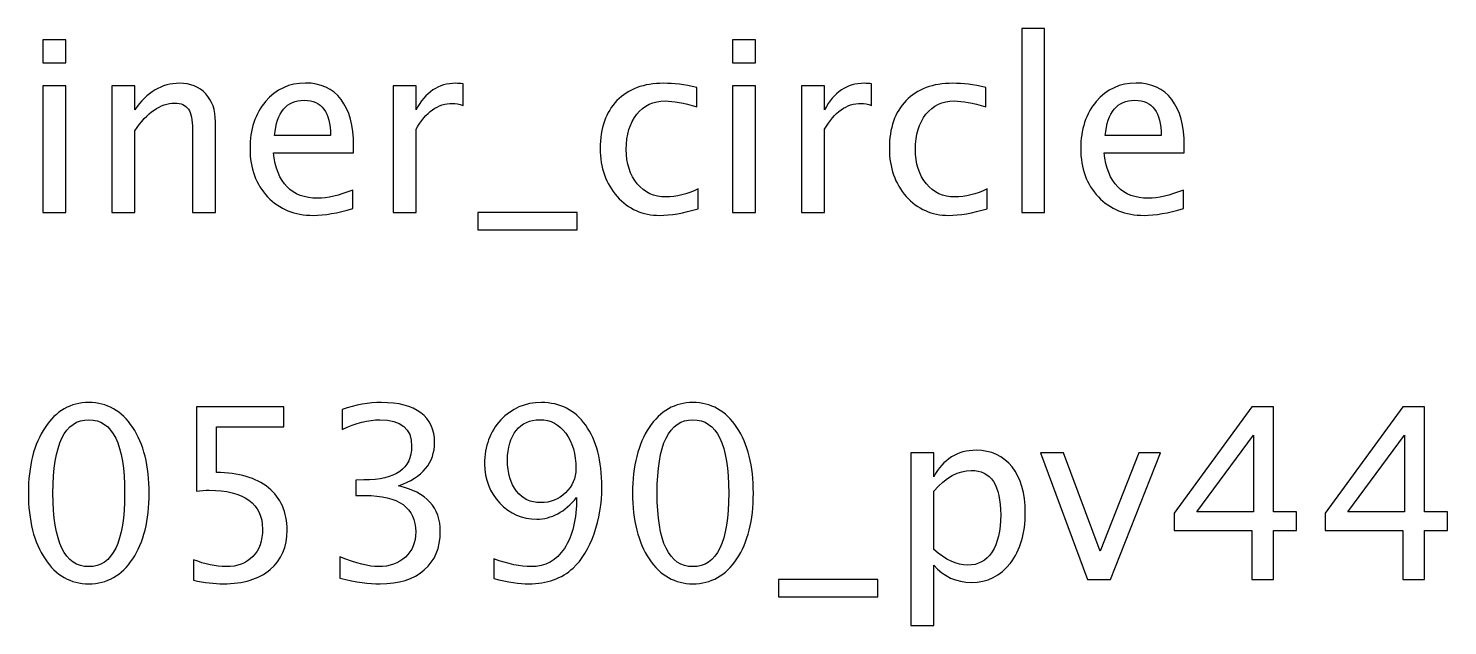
# Model space of a CAD drawing. Header units: centimetres. Extents: x -42.5 to 44.4, y -43.5 to 43.2.
# Drawn here: x 35.22 to 42.77, y 25.97 to 29.15 of the extents above; entities that cross this region are included whole.
import ezdxf

# ---------------------------------------------------------------- set-up
doc = ezdxf.new("R2010")
doc.units = ezdxf.units.CM
doc.header["$MEASUREMENT"] = 0
doc.layers.add('Layer 1', color=7, linetype='Continuous')

msp = doc.modelspace()

# ---------------------------------------------------------------- linework, layer by layer
at = {"layer": 'Layer 1'}
for points, knots in [([(40.50513, 28.17044), (40.50513, 28.17044), (40.50513, 29.14961), (40.50513, 29.14961), (40.50513, 29.14961), (40.50513, 29.14961), (40.62705, 29.14961), (40.62705, 29.14961), (40.62705, 29.14961), (40.62705, 29.14961), (40.62705, 28.17044), (40.62705, 28.17044), (40.62705, 28.17044), (40.62705, 28.17044), (40.50513, 28.17044), (40.50513, 28.17044)], [0, 0, 0, 0, 0.2, 0.2, 0.2, 0.2, 0.4, 0.4, 0.4, 0.4, 0.6, 0.6, 0.6, 0.6, 1, 1, 1, 1]), ([(35.30004, 28.96673), (35.30004, 28.96673), (35.30004, 29.08865), (35.30004, 29.08865), (35.30004, 29.08865), (35.30004, 29.08865), (35.42196, 29.08865), (35.42196, 29.08865), (35.42196, 29.08865), (35.42196, 29.08865), (35.42196, 28.96673), (35.42196, 28.96673), (35.42196, 28.96673), (35.42196, 28.96673), (35.30004, 28.96673), (35.30004, 28.96673)], [0, 0, 0, 0, 0.2, 0.2, 0.2, 0.2, 0.4, 0.4, 0.4, 0.4, 0.6, 0.6, 0.6, 0.6, 1, 1, 1, 1]), ([(38.96801, 28.96673), (38.96801, 28.96673), (38.96801, 29.08865), (38.96801, 29.08865), (38.96801, 29.08865), (38.96801, 29.08865), (39.08993, 29.08865), (39.08993, 29.08865), (39.08993, 29.08865), (39.08993, 29.08865), (39.08993, 28.96673), (39.08993, 28.96673), (39.08993, 28.96673), (39.08993, 28.96673), (38.96801, 28.96673), (38.96801, 28.96673)], [0, 0, 0, 0, 0.2, 0.2, 0.2, 0.2, 0.4, 0.4, 0.4, 0.4, 0.6, 0.6, 0.6, 0.6, 1, 1, 1, 1]), ([(35.30004, 28.17044), (35.30004, 28.17044), (35.30004, 28.84354), (35.30004, 28.84354), (35.30004, 28.84354), (35.30004, 28.84354), (35.42196, 28.84354), (35.42196, 28.84354), (35.42196, 28.84354), (35.42196, 28.84354), (35.42196, 28.17044), (35.42196, 28.17044), (35.42196, 28.17044), (35.42196, 28.17044), (35.30004, 28.17044), (35.30004, 28.17044)], [0, 0, 0, 0, 0.2, 0.2, 0.2, 0.2, 0.4, 0.4, 0.4, 0.4, 0.6, 0.6, 0.6, 0.6, 1, 1, 1, 1]), ([(35.66707, 28.17044), (35.66707, 28.17044), (35.66707, 28.84354), (35.66707, 28.84354), (35.66707, 28.84354), (35.66707, 28.84354), (35.78899, 28.84354), (35.78899, 28.84354), (35.78899, 28.84354), (35.78899, 28.84354), (35.78899, 28.71633), (35.78899, 28.71633), (35.78899, 28.71633), (35.85355, 28.81052), (35.93271, 28.85751), (36.02627, 28.85751), (36.02627, 28.85751), (36.08511, 28.85751), (36.13189, 28.8391), (36.16639, 28.80205), (36.16639, 28.80205), (36.20089, 28.76522), (36.21825, 28.71548), (36.21825, 28.65325), (36.21825, 28.65325), (36.21825, 28.65325), (36.21825, 28.17044), (36.21825, 28.17044), (36.21825, 28.17044), (36.21825, 28.17044), (36.09633, 28.17044), (36.09633, 28.17044), (36.09633, 28.17044), (36.09633, 28.17044), (36.09633, 28.61346), (36.09633, 28.61346), (36.09633, 28.61346), (36.09633, 28.66341), (36.08892, 28.69897), (36.07432, 28.72014), (36.07432, 28.72014), (36.0595, 28.74152), (36.03516, 28.7521), (36.00108, 28.7521), (36.00108, 28.7521), (35.92615, 28.7521), (35.85545, 28.70321), (35.78899, 28.60542), (35.78899, 28.60542), (35.78899, 28.60542), (35.78899, 28.17044), (35.78899, 28.17044), (35.78899, 28.17044), (35.78899, 28.17044), (35.66707, 28.17044), (35.66707, 28.17044)], [0, 0, 0, 0, 0.0666667, 0.0666667, 0.0666667, 0.0666667, 0.1333333, 0.1333333, 0.1333333, 0.1333333, 0.2, 0.2, 0.2, 0.2, 0.2666667, 0.2666667, 0.2666667, 0.2666667, 0.3333333, 0.3333333, 0.3333333, 0.3333333, 0.4, 0.4, 0.4, 0.4, 0.4666667, 0.4666667, 0.4666667, 0.4666667, 0.5333333, 0.5333333, 0.5333333, 0.5333333, 0.6, 0.6, 0.6, 0.6, 0.6666667, 0.6666667, 0.6666667, 0.6666667, 0.7333333, 0.7333333, 0.7333333, 0.7333333, 0.8, 0.8, 0.8, 0.8, 0.8666667, 0.8666667, 0.8666667, 0.8666667, 1, 1, 1, 1]), ([(36.94935, 28.19203), (36.86744, 28.16748), (36.79737, 28.1552), (36.73895, 28.1552), (36.73895, 28.1552), (36.63926, 28.1552), (36.55819, 28.18822), (36.49575, 28.25405), (36.49575, 28.25405), (36.43331, 28.31988), (36.40198, 28.40518), (36.40198, 28.51017), (36.40198, 28.51017), (36.40198, 28.61198), (36.4295, 28.69559), (36.48474, 28.76099), (36.48474, 28.76099), (36.53999, 28.82618), (36.61068, 28.85878), (36.69683, 28.85878), (36.69683, 28.85878), (36.77832, 28.85878), (36.8414, 28.82978), (36.88585, 28.77179), (36.88585, 28.77179), (36.9303, 28.71379), (36.95253, 28.63166), (36.95253, 28.52519), (36.95253, 28.52519), (36.95253, 28.52519), (36.95189, 28.48794), (36.95189, 28.48794), (36.95189, 28.48794), (36.95189, 28.48794), (36.52644, 28.48794), (36.52644, 28.48794), (36.52644, 28.48794), (36.54422, 28.32707), (36.62275, 28.24664), (36.76181, 28.24664), (36.76181, 28.24664), (36.81283, 28.24664), (36.87527, 28.26103), (36.94935, 28.28982), (36.94935, 28.28982), (36.94935, 28.28982), (36.94935, 28.19203), (36.94935, 28.19203)], [0, 0, 0, 0, 0.0769231, 0.0769231, 0.0769231, 0.0769231, 0.1538462, 0.1538462, 0.1538462, 0.1538462, 0.2307692, 0.2307692, 0.2307692, 0.2307692, 0.3076923, 0.3076923, 0.3076923, 0.3076923, 0.3846154, 0.3846154, 0.3846154, 0.3846154, 0.4615385, 0.4615385, 0.4615385, 0.4615385, 0.5384615, 0.5384615, 0.5384615, 0.5384615, 0.6153846, 0.6153846, 0.6153846, 0.6153846, 0.6923077, 0.6923077, 0.6923077, 0.6923077, 0.7692308, 0.7692308, 0.7692308, 0.7692308, 0.8461538, 0.8461538, 0.8461538, 0.8461538, 1, 1, 1, 1]), ([(37.16292, 28.17044), (37.16292, 28.17044), (37.16292, 28.84354), (37.16292, 28.84354), (37.16292, 28.84354), (37.16292, 28.84354), (37.28484, 28.84354), (37.28484, 28.84354), (37.28484, 28.84354), (37.28484, 28.84354), (37.28484, 28.71633), (37.28484, 28.71633), (37.28484, 28.71633), (37.33331, 28.81052), (37.40359, 28.85751), (37.49587, 28.85751), (37.49587, 28.85751), (37.50836, 28.85751), (37.52148, 28.85645), (37.53503, 28.85434), (37.53503, 28.85434), (37.53503, 28.85434), (37.53503, 28.74025), (37.53503, 28.74025), (37.53503, 28.74025), (37.51386, 28.74723), (37.49524, 28.75083), (37.47915, 28.75083), (37.47915, 28.75083), (37.40168, 28.75083), (37.33691, 28.70511), (37.28484, 28.61346), (37.28484, 28.61346), (37.28484, 28.61346), (37.28484, 28.17044), (37.28484, 28.17044), (37.28484, 28.17044), (37.28484, 28.17044), (37.16292, 28.17044), (37.16292, 28.17044)], [0, 0, 0, 0, 0.0909091, 0.0909091, 0.0909091, 0.0909091, 0.1818182, 0.1818182, 0.1818182, 0.1818182, 0.2727273, 0.2727273, 0.2727273, 0.2727273, 0.3636364, 0.3636364, 0.3636364, 0.3636364, 0.4545455, 0.4545455, 0.4545455, 0.4545455, 0.5454545, 0.5454545, 0.5454545, 0.5454545, 0.6363636, 0.6363636, 0.6363636, 0.6363636, 0.7272727, 0.7272727, 0.7272727, 0.7272727, 0.8181818, 0.8181818, 0.8181818, 0.8181818, 1, 1, 1, 1]), ([(38.78492, 28.19076), (38.70597, 28.16705), (38.63781, 28.1552), (38.58045, 28.1552), (38.58045, 28.1552), (38.48943, 28.1552), (38.41408, 28.18886), (38.35418, 28.25595), (38.35418, 28.25595), (38.29428, 28.32326), (38.26422, 28.40814), (38.26422, 28.51038), (38.26422, 28.51038), (38.26422, 28.6196), (38.29385, 28.7049), (38.35312, 28.76586), (38.35312, 28.76586), (38.41239, 28.82703), (38.49515, 28.85751), (38.60141, 28.85751), (38.60141, 28.85751), (38.65369, 28.85751), (38.71253, 28.85031), (38.7773, 28.83592), (38.7773, 28.83592), (38.7773, 28.83592), (38.7773, 28.73305), (38.7773, 28.73305), (38.7773, 28.73305), (38.70851, 28.75337), (38.65242, 28.76353), (38.60924, 28.76353), (38.60924, 28.76353), (38.54658, 28.76353), (38.49642, 28.74004), (38.45895, 28.69326), (38.45895, 28.69326), (38.42149, 28.64648), (38.40265, 28.58404), (38.40265, 28.50614), (38.40265, 28.50614), (38.40265, 28.43058), (38.42212, 28.36962), (38.46086, 28.32284), (38.46086, 28.32284), (38.49959, 28.27627), (38.55018, 28.25299), (38.61305, 28.25299), (38.61305, 28.25299), (38.66872, 28.25299), (38.72587, 28.26738), (38.78492, 28.29617), (38.78492, 28.29617), (38.78492, 28.29617), (38.78492, 28.19076), (38.78492, 28.19076)], [0, 0, 0, 0, 0.0666667, 0.0666667, 0.0666667, 0.0666667, 0.1333333, 0.1333333, 0.1333333, 0.1333333, 0.2, 0.2, 0.2, 0.2, 0.2666667, 0.2666667, 0.2666667, 0.2666667, 0.3333333, 0.3333333, 0.3333333, 0.3333333, 0.4, 0.4, 0.4, 0.4, 0.4666667, 0.4666667, 0.4666667, 0.4666667, 0.5333333, 0.5333333, 0.5333333, 0.5333333, 0.6, 0.6, 0.6, 0.6, 0.6666667, 0.6666667, 0.6666667, 0.6666667, 0.7333333, 0.7333333, 0.7333333, 0.7333333, 0.8, 0.8, 0.8, 0.8, 0.8666667, 0.8666667, 0.8666667, 0.8666667, 1, 1, 1, 1]), ([(38.96801, 28.17044), (38.96801, 28.17044), (38.96801, 28.84354), (38.96801, 28.84354), (38.96801, 28.84354), (38.96801, 28.84354), (39.08993, 28.84354), (39.08993, 28.84354), (39.08993, 28.84354), (39.08993, 28.84354), (39.08993, 28.17044), (39.08993, 28.17044), (39.08993, 28.17044), (39.08993, 28.17044), (38.96801, 28.17044), (38.96801, 28.17044)], [0, 0, 0, 0, 0.2, 0.2, 0.2, 0.2, 0.4, 0.4, 0.4, 0.4, 0.6, 0.6, 0.6, 0.6, 1, 1, 1, 1]), ([(39.33504, 28.17044), (39.33504, 28.17044), (39.33504, 28.84354), (39.33504, 28.84354), (39.33504, 28.84354), (39.33504, 28.84354), (39.45696, 28.84354), (39.45696, 28.84354), (39.45696, 28.84354), (39.45696, 28.84354), (39.45696, 28.71633), (39.45696, 28.71633), (39.45696, 28.71633), (39.50543, 28.81052), (39.57571, 28.85751), (39.66799, 28.85751), (39.66799, 28.85751), (39.68048, 28.85751), (39.6936, 28.85645), (39.70715, 28.85434), (39.70715, 28.85434), (39.70715, 28.85434), (39.70715, 28.74025), (39.70715, 28.74025), (39.70715, 28.74025), (39.68598, 28.74723), (39.66736, 28.75083), (39.65127, 28.75083), (39.65127, 28.75083), (39.5738, 28.75083), (39.50903, 28.70511), (39.45696, 28.61346), (39.45696, 28.61346), (39.45696, 28.61346), (39.45696, 28.17044), (39.45696, 28.17044), (39.45696, 28.17044), (39.45696, 28.17044), (39.33504, 28.17044), (39.33504, 28.17044)], [0, 0, 0, 0, 0.0909091, 0.0909091, 0.0909091, 0.0909091, 0.1818182, 0.1818182, 0.1818182, 0.1818182, 0.2727273, 0.2727273, 0.2727273, 0.2727273, 0.3636364, 0.3636364, 0.3636364, 0.3636364, 0.4545455, 0.4545455, 0.4545455, 0.4545455, 0.5454545, 0.5454545, 0.5454545, 0.5454545, 0.6363636, 0.6363636, 0.6363636, 0.6363636, 0.7272727, 0.7272727, 0.7272727, 0.7272727, 0.8181818, 0.8181818, 0.8181818, 0.8181818, 1, 1, 1, 1]), ([(40.32204, 28.19076), (40.24309, 28.16705), (40.17493, 28.1552), (40.11757, 28.1552), (40.11757, 28.1552), (40.02655, 28.1552), (39.9512, 28.18886), (39.8913, 28.25595), (39.8913, 28.25595), (39.8314, 28.32326), (39.80134, 28.40814), (39.80134, 28.51038), (39.80134, 28.51038), (39.80134, 28.6196), (39.83097, 28.7049), (39.89024, 28.76586), (39.89024, 28.76586), (39.94951, 28.82703), (40.03227, 28.85751), (40.13853, 28.85751), (40.13853, 28.85751), (40.19081, 28.85751), (40.24965, 28.85031), (40.31442, 28.83592), (40.31442, 28.83592), (40.31442, 28.83592), (40.31442, 28.73305), (40.31442, 28.73305), (40.31442, 28.73305), (40.24563, 28.75337), (40.18954, 28.76353), (40.14636, 28.76353), (40.14636, 28.76353), (40.0837, 28.76353), (40.03354, 28.74004), (39.99607, 28.69326), (39.99607, 28.69326), (39.95861, 28.64648), (39.93977, 28.58404), (39.93977, 28.50614), (39.93977, 28.50614), (39.93977, 28.43058), (39.95924, 28.36962), (39.99798, 28.32284), (39.99798, 28.32284), (40.03671, 28.27627), (40.0873, 28.25299), (40.15017, 28.25299), (40.15017, 28.25299), (40.20584, 28.25299), (40.26299, 28.26738), (40.32204, 28.29617), (40.32204, 28.29617), (40.32204, 28.29617), (40.32204, 28.19076), (40.32204, 28.19076)], [0, 0, 0, 0, 0.0666667, 0.0666667, 0.0666667, 0.0666667, 0.1333333, 0.1333333, 0.1333333, 0.1333333, 0.2, 0.2, 0.2, 0.2, 0.2666667, 0.2666667, 0.2666667, 0.2666667, 0.3333333, 0.3333333, 0.3333333, 0.3333333, 0.4, 0.4, 0.4, 0.4, 0.4666667, 0.4666667, 0.4666667, 0.4666667, 0.5333333, 0.5333333, 0.5333333, 0.5333333, 0.6, 0.6, 0.6, 0.6, 0.6666667, 0.6666667, 0.6666667, 0.6666667, 0.7333333, 0.7333333, 0.7333333, 0.7333333, 0.8, 0.8, 0.8, 0.8, 0.8666667, 0.8666667, 0.8666667, 0.8666667, 1, 1, 1, 1]), ([(41.36619, 28.19203), (41.28428, 28.16748), (41.21421, 28.1552), (41.15579, 28.1552), (41.15579, 28.1552), (41.0561, 28.1552), (40.97503, 28.18822), (40.91259, 28.25405), (40.91259, 28.25405), (40.85015, 28.31988), (40.81882, 28.40518), (40.81882, 28.51017), (40.81882, 28.51017), (40.81882, 28.61198), (40.84634, 28.69559), (40.90158, 28.76099), (40.90158, 28.76099), (40.95683, 28.82618), (41.02752, 28.85878), (41.11367, 28.85878), (41.11367, 28.85878), (41.19516, 28.85878), (41.25824, 28.82978), (41.30269, 28.77179), (41.30269, 28.77179), (41.34714, 28.71379), (41.36937, 28.63166), (41.36937, 28.52519), (41.36937, 28.52519), (41.36937, 28.52519), (41.36873, 28.48794), (41.36873, 28.48794), (41.36873, 28.48794), (41.36873, 28.48794), (40.94328, 28.48794), (40.94328, 28.48794), (40.94328, 28.48794), (40.96106, 28.32707), (41.03959, 28.24664), (41.17865, 28.24664), (41.17865, 28.24664), (41.22967, 28.24664), (41.29211, 28.26103), (41.36619, 28.28982), (41.36619, 28.28982), (41.36619, 28.28982), (41.36619, 28.19203), (41.36619, 28.19203)], [0, 0, 0, 0, 0.0769231, 0.0769231, 0.0769231, 0.0769231, 0.1538462, 0.1538462, 0.1538462, 0.1538462, 0.2307692, 0.2307692, 0.2307692, 0.2307692, 0.3076923, 0.3076923, 0.3076923, 0.3076923, 0.3846154, 0.3846154, 0.3846154, 0.3846154, 0.4615385, 0.4615385, 0.4615385, 0.4615385, 0.5384615, 0.5384615, 0.5384615, 0.5384615, 0.6153846, 0.6153846, 0.6153846, 0.6153846, 0.6923077, 0.6923077, 0.6923077, 0.6923077, 0.7692308, 0.7692308, 0.7692308, 0.7692308, 0.8461538, 0.8461538, 0.8461538, 0.8461538, 1, 1, 1, 1]), ([(36.53279, 28.57938), (36.53279, 28.57938), (36.82997, 28.57938), (36.82997, 28.57938), (36.82997, 28.57938), (36.82997, 28.70469), (36.78319, 28.76734), (36.68985, 28.76734), (36.68985, 28.76734), (36.59587, 28.76734), (36.54359, 28.70469), (36.53279, 28.57938)], [0, 0, 0, 0, 0.25, 0.25, 0.25, 0.25, 0.5, 0.5, 0.5, 0.5, 1, 1, 1, 1]), ([(40.94963, 28.57938), (40.94963, 28.57938), (41.24681, 28.57938), (41.24681, 28.57938), (41.24681, 28.57938), (41.24681, 28.70469), (41.20003, 28.76734), (41.10669, 28.76734), (41.10669, 28.76734), (41.01271, 28.76734), (40.96043, 28.70469), (40.94963, 28.57938)], [0, 0, 0, 0, 0.25, 0.25, 0.25, 0.25, 0.5, 0.5, 0.5, 0.5, 1, 1, 1, 1]), ([(37.61398, 28.079), (37.61398, 28.079), (37.61398, 28.17044), (37.61398, 28.17044), (37.61398, 28.17044), (37.61398, 28.17044), (38.1423, 28.17044), (38.1423, 28.17044), (38.1423, 28.17044), (38.1423, 28.17044), (38.1423, 28.079), (38.1423, 28.079), (38.1423, 28.079), (38.1423, 28.079), (37.61398, 28.079), (37.61398, 28.079)], [0, 0, 0, 0, 0.2, 0.2, 0.2, 0.2, 0.4, 0.4, 0.4, 0.4, 0.6, 0.6, 0.6, 0.6, 1, 1, 1, 1]), ([(35.54483, 26.19601), (35.44852, 26.19601), (35.37084, 26.24025), (35.312, 26.32851), (35.312, 26.32851), (35.25294, 26.41678), (35.22352, 26.5332), (35.22352, 26.67798), (35.22352, 26.67798), (35.22352, 26.82276), (35.25294, 26.93917), (35.312, 27.02744), (35.312, 27.02744), (35.37084, 27.1157), (35.44852, 27.15994), (35.54483, 27.15994), (35.54483, 27.15994), (35.64156, 27.15994), (35.71924, 27.11591), (35.77809, 27.02786), (35.77809, 27.02786), (35.83672, 26.93981), (35.86614, 26.82318), (35.86614, 26.67798), (35.86614, 26.67798), (35.86614, 26.5332), (35.83672, 26.41678), (35.77809, 26.32851), (35.77809, 26.32851), (35.71924, 26.24025), (35.64156, 26.19601), (35.54483, 26.19601)], [0, 0, 0, 0, 0.1111111, 0.1111111, 0.1111111, 0.1111111, 0.2222222, 0.2222222, 0.2222222, 0.2222222, 0.3333333, 0.3333333, 0.3333333, 0.3333333, 0.4444444, 0.4444444, 0.4444444, 0.4444444, 0.5555556, 0.5555556, 0.5555556, 0.5555556, 0.6666667, 0.6666667, 0.6666667, 0.6666667, 0.7777778, 0.7777778, 0.7777778, 0.7777778, 1, 1, 1, 1]), ([(36.10151, 26.21506), (36.10151, 26.21506), (36.10151, 26.32428), (36.10151, 26.32428), (36.10151, 26.32428), (36.16226, 26.29973), (36.21983, 26.28745), (36.27487, 26.28745), (36.27487, 26.28745), (36.33498, 26.28745), (36.38239, 26.30523), (36.41689, 26.34079), (36.41689, 26.34079), (36.4514, 26.37635), (36.46854, 26.42525), (36.46854, 26.48748), (36.46854, 26.48748), (36.46854, 26.55436), (36.4442, 26.60559), (36.39552, 26.64093), (36.39552, 26.64093), (36.34683, 26.67628), (36.27635, 26.69385), (36.18427, 26.69385), (36.18427, 26.69385), (36.16289, 26.69385), (36.14025, 26.69237), (36.11675, 26.68941), (36.11675, 26.68941), (36.11675, 26.68941), (36.11675, 27.13708), (36.11675, 27.13708), (36.11675, 27.13708), (36.11675, 27.13708), (36.58157, 27.13708), (36.58157, 27.13708), (36.58157, 27.13708), (36.58157, 27.13708), (36.58157, 27.0304), (36.58157, 27.0304), (36.58157, 27.0304), (36.58157, 27.0304), (36.22343, 27.0304), (36.22343, 27.0304), (36.22343, 27.0304), (36.22343, 27.0304), (36.22343, 26.78783), (36.22343, 26.78783), (36.22343, 26.78783), (36.34154, 26.78783), (36.43362, 26.76074), (36.49987, 26.70655), (36.49987, 26.70655), (36.56612, 26.65258), (36.59935, 26.57765), (36.59935, 26.48176), (36.59935, 26.48176), (36.59935, 26.39244), (36.56929, 26.32259), (36.50918, 26.272), (36.50918, 26.272), (36.44907, 26.22141), (36.36609, 26.19601), (36.26026, 26.19601), (36.26026, 26.19601), (36.21306, 26.19601), (36.16014, 26.20236), (36.10151, 26.21506)], [0, 0, 0, 0, 0.0555556, 0.0555556, 0.0555556, 0.0555556, 0.1111111, 0.1111111, 0.1111111, 0.1111111, 0.1666667, 0.1666667, 0.1666667, 0.1666667, 0.2222222, 0.2222222, 0.2222222, 0.2222222, 0.2777778, 0.2777778, 0.2777778, 0.2777778, 0.3333333, 0.3333333, 0.3333333, 0.3333333, 0.3888889, 0.3888889, 0.3888889, 0.3888889, 0.4444444, 0.4444444, 0.4444444, 0.4444444, 0.5, 0.5, 0.5, 0.5, 0.5555556, 0.5555556, 0.5555556, 0.5555556, 0.6111111, 0.6111111, 0.6111111, 0.6111111, 0.6666667, 0.6666667, 0.6666667, 0.6666667, 0.7222222, 0.7222222, 0.7222222, 0.7222222, 0.7777778, 0.7777778, 0.7777778, 0.7777778, 0.8333333, 0.8333333, 0.8333333, 0.8333333, 0.8888889, 0.8888889, 0.8888889, 0.8888889, 1, 1, 1, 1]), ([(36.87917, 26.22522), (36.87917, 26.22522), (36.87917, 26.33952), (36.87917, 26.33952), (36.87917, 26.33952), (36.96638, 26.30481), (37.03475, 26.28745), (37.08491, 26.28745), (37.08491, 26.28745), (37.14397, 26.28745), (37.19159, 26.30438), (37.22821, 26.33846), (37.22821, 26.33846), (37.26483, 26.37254), (37.28303, 26.41699), (37.28303, 26.4716), (37.28303, 26.4716), (37.28303, 26.60114), (37.19286, 26.66591), (37.01252, 26.66591), (37.01252, 26.66591), (37.01252, 26.66591), (36.96426, 26.66591), (36.96426, 26.66591), (36.96426, 26.66591), (36.96426, 26.66591), (36.96426, 26.74783), (36.96426, 26.74783), (36.96426, 26.74783), (36.96426, 26.74783), (37.00702, 26.74846), (37.00702, 26.74846), (37.00702, 26.74846), (37.17656, 26.74846), (37.26144, 26.80815), (37.26144, 26.92774), (37.26144, 26.92774), (37.26144, 27.02151), (37.20514, 27.0685), (37.09274, 27.0685), (37.09274, 27.0685), (37.03242, 27.0685), (36.96553, 27.05114), (36.89187, 27.01643), (36.89187, 27.01643), (36.89187, 27.01643), (36.89187, 27.12311), (36.89187, 27.12311), (36.89187, 27.12311), (36.96405, 27.14766), (37.03369, 27.15994), (37.10057, 27.15994), (37.10057, 27.15994), (37.19159, 27.15994), (37.26165, 27.14174), (37.31034, 27.10533), (37.31034, 27.10533), (37.35902, 27.06914), (37.38336, 27.01643), (37.38336, 26.94743), (37.38336, 26.94743), (37.38336, 26.83969), (37.31965, 26.76285), (37.19201, 26.71713), (37.19201, 26.71713), (37.33997, 26.68263), (37.41384, 26.60156), (37.41384, 26.47351), (37.41384, 26.47351), (37.41384, 26.38715), (37.38527, 26.3192), (37.32833, 26.26988), (37.32833, 26.26988), (37.27139, 26.22056), (37.19307, 26.19601), (37.09359, 26.19601), (37.09359, 26.19601), (37.03686, 26.19601), (36.96553, 26.20575), (36.87917, 26.22522)], [0, 0, 0, 0, 0.047619, 0.047619, 0.047619, 0.047619, 0.0952381, 0.0952381, 0.0952381, 0.0952381, 0.1428571, 0.1428571, 0.1428571, 0.1428571, 0.1904762, 0.1904762, 0.1904762, 0.1904762, 0.2380952, 0.2380952, 0.2380952, 0.2380952, 0.2857143, 0.2857143, 0.2857143, 0.2857143, 0.3333333, 0.3333333, 0.3333333, 0.3333333, 0.3809524, 0.3809524, 0.3809524, 0.3809524, 0.4285714, 0.4285714, 0.4285714, 0.4285714, 0.4761905, 0.4761905, 0.4761905, 0.4761905, 0.5238095, 0.5238095, 0.5238095, 0.5238095, 0.5714286, 0.5714286, 0.5714286, 0.5714286, 0.6190476, 0.6190476, 0.6190476, 0.6190476, 0.6666667, 0.6666667, 0.6666667, 0.6666667, 0.7142857, 0.7142857, 0.7142857, 0.7142857, 0.7619048, 0.7619048, 0.7619048, 0.7619048, 0.8095238, 0.8095238, 0.8095238, 0.8095238, 0.8571429, 0.8571429, 0.8571429, 0.8571429, 0.9047619, 0.9047619, 0.9047619, 0.9047619, 1, 1, 1, 1]), ([(37.69747, 26.22395), (37.69747, 26.22395), (37.69747, 26.32809), (37.69747, 26.32809), (37.69747, 26.32809), (37.77515, 26.301), (37.84119, 26.28745), (37.8958, 26.28745), (37.8958, 26.28745), (37.97179, 26.28745), (38.03127, 26.31984), (38.07403, 26.38461), (38.07403, 26.38461), (38.11678, 26.44938), (38.13816, 26.53955), (38.13816, 26.6549), (38.13816, 26.6549), (38.07614, 26.57849), (38.00566, 26.54018), (37.92649, 26.54018), (37.92649, 26.54018), (37.84924, 26.54018), (37.78362, 26.56854), (37.72986, 26.62548), (37.72986, 26.62548), (37.67609, 26.68242), (37.64921, 26.75164), (37.64921, 26.83355), (37.64921, 26.83355), (37.64921, 26.92753), (37.67779, 27.00542), (37.73515, 27.06723), (37.73515, 27.06723), (37.7923, 27.12904), (37.86426, 27.15994), (37.95105, 27.15994), (37.95105, 27.15994), (38.05074, 27.15994), (38.12927, 27.11994), (38.18663, 27.03993), (38.18663, 27.03993), (38.24399, 26.95992), (38.27278, 26.85048), (38.27278, 26.71142), (38.27278, 26.71142), (38.27278, 26.62294), (38.25902, 26.53976), (38.23129, 26.46186), (38.23129, 26.46186), (38.20357, 26.38376), (38.16652, 26.32322), (38.11975, 26.27983), (38.11975, 26.27983), (38.06006, 26.22395), (37.98132, 26.19601), (37.88395, 26.19601), (37.88395, 26.19601), (37.8359, 26.19601), (37.77388, 26.20532), (37.69747, 26.22395)], [0, 0, 0, 0, 0.0625, 0.0625, 0.0625, 0.0625, 0.125, 0.125, 0.125, 0.125, 0.1875, 0.1875, 0.1875, 0.1875, 0.25, 0.25, 0.25, 0.25, 0.3125, 0.3125, 0.3125, 0.3125, 0.375, 0.375, 0.375, 0.375, 0.4375, 0.4375, 0.4375, 0.4375, 0.5, 0.5, 0.5, 0.5, 0.5625, 0.5625, 0.5625, 0.5625, 0.625, 0.625, 0.625, 0.625, 0.6875, 0.6875, 0.6875, 0.6875, 0.75, 0.75, 0.75, 0.75, 0.8125, 0.8125, 0.8125, 0.8125, 0.875, 0.875, 0.875, 0.875, 1, 1, 1, 1]), ([(38.75707, 26.19601), (38.66076, 26.19601), (38.58308, 26.24025), (38.52424, 26.32851), (38.52424, 26.32851), (38.46518, 26.41678), (38.43576, 26.5332), (38.43576, 26.67798), (38.43576, 26.67798), (38.43576, 26.82276), (38.46518, 26.93917), (38.52424, 27.02744), (38.52424, 27.02744), (38.58308, 27.1157), (38.66076, 27.15994), (38.75707, 27.15994), (38.75707, 27.15994), (38.8538, 27.15994), (38.93148, 27.11591), (38.99033, 27.02786), (38.99033, 27.02786), (39.04896, 26.93981), (39.07838, 26.82318), (39.07838, 26.67798), (39.07838, 26.67798), (39.07838, 26.5332), (39.04896, 26.41678), (38.99033, 26.32851), (38.99033, 26.32851), (38.93148, 26.24025), (38.8538, 26.19601), (38.75707, 26.19601)], [0, 0, 0, 0, 0.1111111, 0.1111111, 0.1111111, 0.1111111, 0.2222222, 0.2222222, 0.2222222, 0.2222222, 0.3333333, 0.3333333, 0.3333333, 0.3333333, 0.4444444, 0.4444444, 0.4444444, 0.4444444, 0.5555556, 0.5555556, 0.5555556, 0.5555556, 0.6666667, 0.6666667, 0.6666667, 0.6666667, 0.7777778, 0.7777778, 0.7777778, 0.7777778, 1, 1, 1, 1]), ([(41.72908, 26.21887), (41.72908, 26.21887), (41.72908, 26.47922), (41.72908, 26.47922), (41.72908, 26.47922), (41.72908, 26.47922), (41.31506, 26.47922), (41.31506, 26.47922), (41.31506, 26.47922), (41.31506, 26.47922), (41.31506, 26.57193), (41.31506, 26.57193), (41.31506, 26.57193), (41.31506, 26.57193), (41.72908, 27.13708), (41.72908, 27.13708), (41.72908, 27.13708), (41.72908, 27.13708), (41.84338, 27.13708), (41.84338, 27.13708), (41.84338, 27.13708), (41.84338, 27.13708), (41.84338, 26.57955), (41.84338, 26.57955), (41.84338, 26.57955), (41.84338, 26.57955), (41.96657, 26.57955), (41.96657, 26.57955), (41.96657, 26.57955), (41.96657, 26.57955), (41.96657, 26.47922), (41.96657, 26.47922), (41.96657, 26.47922), (41.96657, 26.47922), (41.84338, 26.47922), (41.84338, 26.47922), (41.84338, 26.47922), (41.84338, 26.47922), (41.84338, 26.21887), (41.84338, 26.21887), (41.84338, 26.21887), (41.84338, 26.21887), (41.72908, 26.21887), (41.72908, 26.21887)], [0, 0, 0, 0, 0.0833333, 0.0833333, 0.0833333, 0.0833333, 0.1666667, 0.1666667, 0.1666667, 0.1666667, 0.25, 0.25, 0.25, 0.25, 0.3333333, 0.3333333, 0.3333333, 0.3333333, 0.4166667, 0.4166667, 0.4166667, 0.4166667, 0.5, 0.5, 0.5, 0.5, 0.5833333, 0.5833333, 0.5833333, 0.5833333, 0.6666667, 0.6666667, 0.6666667, 0.6666667, 0.75, 0.75, 0.75, 0.75, 0.8333333, 0.8333333, 0.8333333, 0.8333333, 1, 1, 1, 1]), ([(42.53214, 26.21887), (42.53214, 26.21887), (42.53214, 26.47922), (42.53214, 26.47922), (42.53214, 26.47922), (42.53214, 26.47922), (42.11812, 26.47922), (42.11812, 26.47922), (42.11812, 26.47922), (42.11812, 26.47922), (42.11812, 26.57193), (42.11812, 26.57193), (42.11812, 26.57193), (42.11812, 26.57193), (42.53214, 27.13708), (42.53214, 27.13708), (42.53214, 27.13708), (42.53214, 27.13708), (42.64644, 27.13708), (42.64644, 27.13708), (42.64644, 27.13708), (42.64644, 27.13708), (42.64644, 26.57955), (42.64644, 26.57955), (42.64644, 26.57955), (42.64644, 26.57955), (42.76963, 26.57955), (42.76963, 26.57955), (42.76963, 26.57955), (42.76963, 26.57955), (42.76963, 26.47922), (42.76963, 26.47922), (42.76963, 26.47922), (42.76963, 26.47922), (42.64644, 26.47922), (42.64644, 26.47922), (42.64644, 26.47922), (42.64644, 26.47922), (42.64644, 26.21887), (42.64644, 26.21887), (42.64644, 26.21887), (42.64644, 26.21887), (42.53214, 26.21887), (42.53214, 26.21887)], [0, 0, 0, 0, 0.0833333, 0.0833333, 0.0833333, 0.0833333, 0.1666667, 0.1666667, 0.1666667, 0.1666667, 0.25, 0.25, 0.25, 0.25, 0.3333333, 0.3333333, 0.3333333, 0.3333333, 0.4166667, 0.4166667, 0.4166667, 0.4166667, 0.5, 0.5, 0.5, 0.5, 0.5833333, 0.5833333, 0.5833333, 0.5833333, 0.6666667, 0.6666667, 0.6666667, 0.6666667, 0.75, 0.75, 0.75, 0.75, 0.8333333, 0.8333333, 0.8333333, 0.8333333, 1, 1, 1, 1]), ([(35.54462, 26.28745), (35.67183, 26.28745), (35.73533, 26.41763), (35.73533, 26.67798), (35.73533, 26.67798), (35.73533, 26.93833), (35.67183, 27.0685), (35.54462, 27.0685), (35.54462, 27.0685), (35.41783, 27.0685), (35.35433, 26.93833), (35.35433, 26.67798), (35.35433, 26.67798), (35.35433, 26.41763), (35.41783, 26.28745), (35.54462, 26.28745)], [0, 0, 0, 0, 0.2, 0.2, 0.2, 0.2, 0.4, 0.4, 0.4, 0.4, 0.6, 0.6, 0.6, 0.6, 1, 1, 1, 1]), ([(37.77113, 26.85429), (37.77113, 26.78444), (37.78701, 26.7292), (37.81876, 26.68856), (37.81876, 26.68856), (37.85051, 26.64813), (37.89326, 26.62781), (37.94724, 26.62781), (37.94724, 26.62781), (37.9991, 26.62781), (38.04333, 26.64538), (38.07974, 26.68052), (38.07974, 26.68052), (38.11615, 26.71565), (38.13435, 26.7582), (38.13435, 26.80773), (38.13435, 26.80773), (38.13435, 26.88604), (38.11678, 26.94912), (38.08143, 26.99675), (38.08143, 26.99675), (38.0463, 27.04458), (38.00015, 27.0685), (37.94279, 27.0685), (37.94279, 27.0685), (37.88924, 27.0685), (37.84733, 27.04945), (37.81685, 27.01135), (37.81685, 27.01135), (37.78637, 26.97325), (37.77113, 26.92097), (37.77113, 26.85429)], [0, 0, 0, 0, 0.1111111, 0.1111111, 0.1111111, 0.1111111, 0.2222222, 0.2222222, 0.2222222, 0.2222222, 0.3333333, 0.3333333, 0.3333333, 0.3333333, 0.4444444, 0.4444444, 0.4444444, 0.4444444, 0.5555556, 0.5555556, 0.5555556, 0.5555556, 0.6666667, 0.6666667, 0.6666667, 0.6666667, 0.7777778, 0.7777778, 0.7777778, 0.7777778, 1, 1, 1, 1]), ([(38.75686, 26.28745), (38.88407, 26.28745), (38.94757, 26.41763), (38.94757, 26.67798), (38.94757, 26.67798), (38.94757, 26.93833), (38.88407, 27.0685), (38.75686, 27.0685), (38.75686, 27.0685), (38.63007, 27.0685), (38.56657, 26.93833), (38.56657, 26.67798), (38.56657, 26.67798), (38.56657, 26.41763), (38.63007, 26.28745), (38.75686, 26.28745)], [0, 0, 0, 0, 0.2, 0.2, 0.2, 0.2, 0.4, 0.4, 0.4, 0.4, 0.6, 0.6, 0.6, 0.6, 1, 1, 1, 1]), ([(41.4355, 26.57955), (41.4355, 26.57955), (41.7367, 26.57955), (41.7367, 26.57955), (41.7367, 26.57955), (41.7367, 26.57955), (41.7367, 26.98637), (41.7367, 26.98637), (41.7367, 26.98637), (41.7367, 26.98637), (41.4355, 26.57955), (41.4355, 26.57955)], [0, 0, 0, 0, 0.25, 0.25, 0.25, 0.25, 0.5, 0.5, 0.5, 0.5, 1, 1, 1, 1]), ([(42.23856, 26.57955), (42.23856, 26.57955), (42.53976, 26.57955), (42.53976, 26.57955), (42.53976, 26.57955), (42.53976, 26.57955), (42.53976, 26.98637), (42.53976, 26.98637), (42.53976, 26.98637), (42.53976, 26.98637), (42.23856, 26.57955), (42.23856, 26.57955)], [0, 0, 0, 0, 0.25, 0.25, 0.25, 0.25, 0.5, 0.5, 0.5, 0.5, 1, 1, 1, 1]), ([(39.91573, 25.97376), (39.91573, 25.97376), (39.91573, 26.89197), (39.91573, 26.89197), (39.91573, 26.89197), (39.91573, 26.89197), (40.03765, 26.89197), (40.03765, 26.89197), (40.03765, 26.89197), (40.03765, 26.89197), (40.03765, 26.76476), (40.03765, 26.76476), (40.03765, 26.76476), (40.0876, 26.85895), (40.16275, 26.90594), (40.26286, 26.90594), (40.26286, 26.90594), (40.34393, 26.90594), (40.40764, 26.87652), (40.45421, 26.81746), (40.45421, 26.81746), (40.50078, 26.75841), (40.52406, 26.67776), (40.52406, 26.57553), (40.52406, 26.57553), (40.52406, 26.46419), (40.4976, 26.37423), (40.4449, 26.30608), (40.4449, 26.30608), (40.39219, 26.23771), (40.32277, 26.20363), (40.23683, 26.20363), (40.23683, 26.20363), (40.15703, 26.20363), (40.09057, 26.23411), (40.03765, 26.29528), (40.03765, 26.29528), (40.03765, 26.29528), (40.03765, 25.97376), (40.03765, 25.97376), (40.03765, 25.97376), (40.03765, 25.97376), (39.91573, 25.97376), (39.91573, 25.97376)], [0, 0, 0, 0, 0.0833333, 0.0833333, 0.0833333, 0.0833333, 0.1666667, 0.1666667, 0.1666667, 0.1666667, 0.25, 0.25, 0.25, 0.25, 0.3333333, 0.3333333, 0.3333333, 0.3333333, 0.4166667, 0.4166667, 0.4166667, 0.4166667, 0.5, 0.5, 0.5, 0.5, 0.5833333, 0.5833333, 0.5833333, 0.5833333, 0.6666667, 0.6666667, 0.6666667, 0.6666667, 0.75, 0.75, 0.75, 0.75, 0.8333333, 0.8333333, 0.8333333, 0.8333333, 1, 1, 1, 1]), ([(40.8551, 26.21887), (40.8551, 26.21887), (40.60449, 26.89197), (40.60449, 26.89197), (40.60449, 26.89197), (40.60449, 26.89197), (40.72641, 26.89197), (40.72641, 26.89197), (40.72641, 26.89197), (40.72641, 26.89197), (40.92178, 26.36894), (40.92178, 26.36894), (40.92178, 26.36894), (40.92178, 26.36894), (41.12858, 26.89197), (41.12858, 26.89197), (41.12858, 26.89197), (41.12858, 26.89197), (41.2433, 26.89197), (41.2433, 26.89197), (41.2433, 26.89197), (41.2433, 26.89197), (40.97724, 26.21887), (40.97724, 26.21887), (40.97724, 26.21887), (40.97724, 26.21887), (40.8551, 26.21887), (40.8551, 26.21887)], [0, 0, 0, 0, 0.125, 0.125, 0.125, 0.125, 0.25, 0.25, 0.25, 0.25, 0.375, 0.375, 0.375, 0.375, 0.5, 0.5, 0.5, 0.5, 0.625, 0.625, 0.625, 0.625, 0.75, 0.75, 0.75, 0.75, 1, 1, 1, 1]), ([(40.03765, 26.37931), (40.10052, 26.32322), (40.16042, 26.29507), (40.21736, 26.29507), (40.21736, 26.29507), (40.27345, 26.29507), (40.31684, 26.31857), (40.34732, 26.36534), (40.34732, 26.36534), (40.37801, 26.41212), (40.39325, 26.47795), (40.39325, 26.56304), (40.39325, 26.56304), (40.39325, 26.72052), (40.34118, 26.79926), (40.23704, 26.79926), (40.23704, 26.79926), (40.16888, 26.79926), (40.10242, 26.76243), (40.03765, 26.68856), (40.03765, 26.68856), (40.03765, 26.68856), (40.03765, 26.37931), (40.03765, 26.37931)], [0, 0, 0, 0, 0.1428571, 0.1428571, 0.1428571, 0.1428571, 0.2857143, 0.2857143, 0.2857143, 0.2857143, 0.4285714, 0.4285714, 0.4285714, 0.4285714, 0.5714286, 0.5714286, 0.5714286, 0.5714286, 0.7142857, 0.7142857, 0.7142857, 0.7142857, 1, 1, 1, 1]), ([(39.21215, 26.12743), (39.21215, 26.12743), (39.21215, 26.21887), (39.21215, 26.21887), (39.21215, 26.21887), (39.21215, 26.21887), (39.74047, 26.21887), (39.74047, 26.21887), (39.74047, 26.21887), (39.74047, 26.21887), (39.74047, 26.12743), (39.74047, 26.12743), (39.74047, 26.12743), (39.74047, 26.12743), (39.21215, 26.12743), (39.21215, 26.12743)], [0, 0, 0, 0, 0.2, 0.2, 0.2, 0.2, 0.4, 0.4, 0.4, 0.4, 0.6, 0.6, 0.6, 0.6, 1, 1, 1, 1])]:
    msp.add_open_spline(points, degree=3, knots=knots, dxfattribs=at)

doc.saveas('drawing.dxf')
